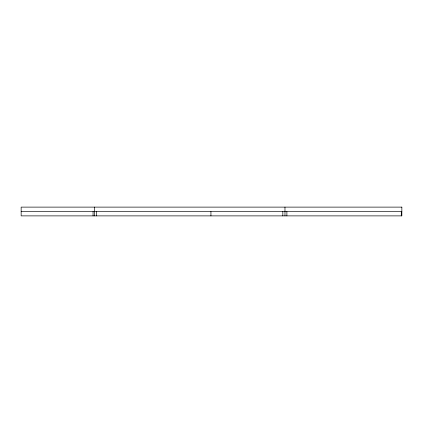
<?xml version="1.0" encoding="UTF-8"?>
<svg xmlns="http://www.w3.org/2000/svg" width="423" height="423" viewBox="0 0 423 423"><rect width="100%" height="100%" fill="white"/><g stroke="black" fill="none" stroke-linecap="round" stroke-linejoin="round"><path stroke-width="0.63" d="M21.15 211.5L401.85 211.5M401.279 211.5L401.279 215.883M286.889 211.5L286.889 215.883M284.97 207.117L284.97 215.883M282.839 211.5L282.839 215.883M210.934 211.5L210.934 215.883M96.539 211.5L96.539 215.883M94.625 207.117L94.625 215.883M93.06 211.5L93.06 215.883M401.85 207.117L21.15 207.117L21.15 215.883L401.85 215.883L401.85 207.117"/></g></svg>
